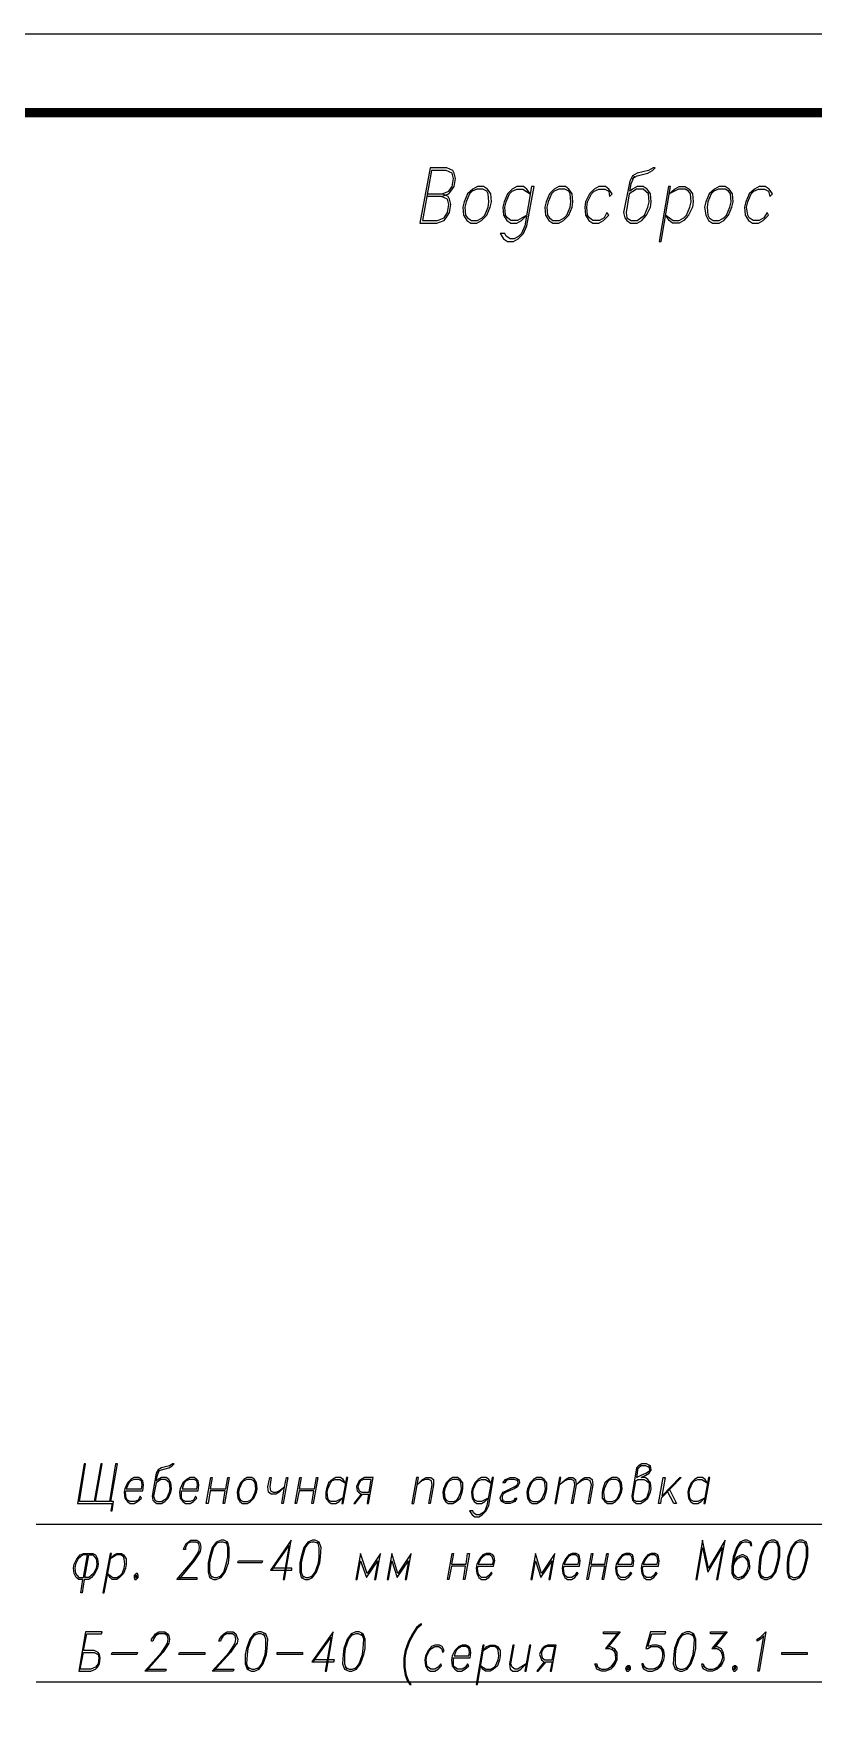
# Model space of a CAD drawing. Header units: millimetres. Extents: x 4241 to 6572, y 870 to 1291.
# Drawn here: x 5043.9 to 5093.4, y 1183.8 to 1290.7 of the extents above; entities that cross this region are included whole.
import ezdxf
from ezdxf.enums import TextEntityAlignment as Align

# ---------------------------------------------------------------- set-up
doc = ezdxf.new("R2010")
doc.units = ezdxf.units.MM
doc.layers.add('_Штамп_рамка', color=7, linetype='Continuous')
doc.layers.add('PDF _0', color=7, linetype='Continuous')
doc.styles.add('Romans_2.5', font='romans.shx', dxfattribs={"width": 0.75, "height": 2.5})

# ---------------------------------------------------------------- blocks, each defined once
blk = doc.blocks.new('*U779')
blk.add_lwpolyline([(0, 0), (0, 420), (1189, 420), (1189, 0), (0, 0)])
at = {"const_width": 0.6}
blk.add_lwpolyline([(20, 5), (20, 415), (1184, 415), (1184, 5), (20, 5)], dxfattribs=at)
at = {"style": 'Romans_2.5', "width": 0.75}
blk.add_attdef('ФОРМАТ', text='', height=2.5, dxfattribs=at).set_placement((1149, 2.5), align=Align.MIDDLE_LEFT)

msp = doc.modelspace()

# ---------------------------------------------------------------- linework, layer by layer
at = {"layer": 'PDF _0', "lineweight": 25}
for points in [[(5069.7817, 1280.3316), (5070.2474, 1280.5009), (5070.3744, 1280.6702), (5070.5861, 1280.9666), (5070.6708, 1281.4746), (5070.5861, 1281.8133), (5070.5014, 1281.9826), (5070.1204, 1282.152), (5069.062, 1282.152), (5068.427, 1278.6382), (5069.4854, 1278.6382), (5069.9511, 1278.8075), (5070.0781, 1278.9768), (5070.2897, 1279.3155), (5070.3744, 1279.8235), (5070.2897, 1280.1622), (5070.2051, 1280.3316), (5069.8241, 1280.5009)], [(5068.8927, 1280.5009), (5069.8241, 1280.5009), (5070.2474, 1280.6702), (5070.4591, 1280.9666), (5070.5438, 1281.4746), (5070.4591, 1281.8133), (5070.0781, 1281.9826), (5069.1467, 1281.9826), (5068.5964, 1278.8075), (5069.5277, 1278.8075), (5069.9511, 1278.9768), (5070.1627, 1279.3155), (5070.2474, 1279.8235), (5070.1627, 1280.1622), (5069.7817, 1280.3316), (5068.8504, 1280.3316)], [(5081.8895, 1281.4746), (5082.1858, 1281.6439), (5082.8632, 1281.8133), (5083.1595, 1281.9826), (5083.3289, 1282.152), (5083.2019, 1282.152), (5082.9055, 1281.9826), (5082.1858, 1281.8133), (5081.8895, 1281.6439), (5081.7201, 1281.3053), (5081.3391, 1279.3155), (5081.4238, 1278.9768), (5081.5508, 1278.8075), (5081.7625, 1278.6382), (5082.1858, 1278.6382), (5082.4822, 1278.8075), (5082.7785, 1279.1462), (5083.0325, 1279.6542), (5083.0749, 1279.9929), (5083.0325, 1280.5009), (5082.8208, 1280.7972), (5082.5668, 1280.9666), (5082.1858, 1280.9666), (5081.8895, 1280.7972), (5081.7201, 1280.6702), (5081.8048, 1281.1359), (5082.0165, 1281.6439)], [(5044.0845, 1186.2213), (5114.4873, 1186.2213), (5114.4873, 1225.2116)], [(5051.8318, 1199.5568), (5052.0435, 1199.6414), (5052.5091, 1199.7684), (5052.7208, 1199.8954), (5052.8478, 1200.0224), (5052.7631, 1200.0224), (5052.5515, 1199.8954), (5052.0435, 1199.7684), (5051.8318, 1199.6414), (5051.7048, 1199.4298), (5051.4508, 1197.9904), (5051.4931, 1197.7364), (5051.5778, 1197.6517), (5051.7471, 1197.5247), (5052.0435, 1197.5247), (5052.2551, 1197.6517), (5052.4668, 1197.8634), (5052.6361, 1198.2444), (5052.6785, 1198.4561), (5052.6361, 1198.8371), (5052.5091, 1199.0487), (5052.3398, 1199.1757), (5052.0435, 1199.1757), (5051.8318, 1199.0487), (5051.7048, 1198.9641), (5051.7894, 1199.3028), (5051.9164, 1199.6414)], [(5082.9902, 1199.7684), (5082.7362, 1199.8954), (5082.4398, 1199.8954), (5082.1435, 1199.6414)], [(5082.2282, 1199.7684), (5082.1435, 1199.1757), (5082.4398, 1199.3028), (5082.7362, 1199.4298), (5083.0749, 1199.6414)], [(5082.9479, 1199.5568), (5082.9902, 1199.6414), (5082.9479, 1199.8954)], [(5074.3539, 1197.6517), (5074.4809, 1197.8634), (5074.5656, 1197.8634), (5074.4386, 1197.6517), (5074.1422, 1197.5247), (5073.8459, 1197.5247), (5073.5919, 1197.6517), (5073.5072, 1197.8634), (5073.5495, 1197.9904), (5073.6765, 1198.2444), (5073.8882, 1198.3291), (5074.3962, 1198.5831), (5074.6079, 1198.7101)], [(5073.9305, 1199.0487), (5073.8035, 1198.8371), (5073.6765, 1198.8371), (5073.8459, 1199.0487), (5074.1422, 1199.1757), (5074.4386, 1199.1757), (5074.6926, 1199.0487), (5074.7349, 1198.8371), (5074.6079, 1198.5831), (5074.3962, 1198.4561), (5073.8882, 1198.2444), (5073.6765, 1198.1174)], [(5074.6502, 1198.9641), (5074.3962, 1199.0487), (5074.0999, 1199.0487), (5073.8035, 1198.9641)], [(5074.5232, 1198.5831), (5074.6502, 1198.8371), (5074.6079, 1199.0487)], [(5084.2179, 1198.4561), (5084.6836, 1197.5247), (5084.5142, 1197.5247), (5084.0909, 1198.3291)], [(5073.5919, 1197.7364), (5073.8459, 1197.6517), (5074.1422, 1197.6517), (5074.4386, 1197.7364)], [(5073.7612, 1198.2444), (5073.6342, 1197.9904), (5073.6342, 1197.8634), (5073.6765, 1197.6517)], [(5044.0845, 1196.2123), (5114.4873, 1196.2123)], [(5053.1442, 1192.8255), (5054.2872, 1192.8255), (5054.2872, 1192.6985), (5053.0172, 1192.6985), (5054.0332, 1193.8839), (5054.2872, 1194.2649), (5054.4142, 1194.4766), (5054.4565, 1194.7306), (5054.4142, 1194.9846), (5054.2449, 1195.0693), (5053.9062, 1195.0693), (5053.6945, 1194.9846), (5053.5675, 1194.7306), (5053.5675, 1194.6036), (5053.4405, 1194.6036), (5053.4828, 1194.7306), (5053.6098, 1194.9846), (5053.7368, 1195.0693), (5053.9062, 1195.1963), (5054.2872, 1195.1963), (5054.4565, 1195.0693), (5054.4989, 1194.9846), (5054.5412, 1194.7306), (5054.4989, 1194.4766), (5054.3719, 1194.2649), (5054.1179, 1193.8839), (5053.1442, 1192.6985)], [(5059.0287, 1193.2912), (5060.1294, 1194.8576), (5059.7484, 1192.6985), (5059.8331, 1192.6985), (5060.2564, 1195.1963), (5058.944, 1193.2912), (5060.2987, 1193.2912), (5060.2987, 1193.4182), (5059.071, 1193.4182)], [(5089.3404, 1195.0693), (5089.3827, 1194.8576), (5089.4674, 1194.8576), (5089.4251, 1195.0693), (5089.1711, 1195.1963), (5089.0017, 1195.1963), (5088.7054, 1195.0693), (5088.4937, 1194.7306), (5088.282, 1194.1379), (5088.1974, 1193.5452), (5088.1974, 1193.0795), (5088.3244, 1192.8255), (5088.5784, 1192.6985), (5088.6631, 1192.6985), (5088.9594, 1192.8255), (5089.1711, 1193.0795), (5089.3404, 1193.4182), (5089.3404, 1193.5452), (5089.2981, 1193.8839), (5089.1711, 1194.1379), (5088.9171, 1194.2649), (5088.8324, 1194.2649), (5088.536, 1194.1379), (5088.3244, 1193.8839)], [(5055.5996, 1195.0693), (5055.3456, 1194.7306), (5055.1762, 1194.1379), (5055.0916, 1193.7569), (5055.0916, 1193.1642), (5055.2186, 1192.8255)], [(5056.1923, 1194.9846), (5055.9383, 1195.0693), (5055.7689, 1195.0693), (5055.4726, 1194.9846)], [(5055.7266, 1192.8255), (5055.9806, 1193.1642), (5056.1499, 1193.7569), (5056.2346, 1194.1379), (5056.2346, 1194.7306), (5056.1499, 1195.0693)], [(5061.3994, 1195.0693), (5061.1454, 1194.7306), (5060.9761, 1194.1379), (5060.8914, 1193.7569), (5060.8914, 1193.1642), (5061.0184, 1192.8255)], [(5061.9921, 1194.9846), (5061.7381, 1195.0693), (5061.5688, 1195.0693), (5061.2724, 1194.9846)], [(5061.5264, 1192.8255), (5061.7805, 1193.1642), (5061.9921, 1193.7569), (5062.0345, 1194.1379), (5062.0345, 1194.7306), (5061.9498, 1195.0693)], [(5088.8324, 1195.0693), (5088.5784, 1194.7306), (5088.3667, 1194.1379), (5088.282, 1193.5452), (5088.282, 1193.0795), (5088.4937, 1192.8255)], [(5089.2557, 1193.6722), (5089.1711, 1194.0109), (5088.9171, 1194.1379), (5088.8324, 1194.1379), (5088.536, 1194.0109), (5088.282, 1193.6722)], [(5088.7477, 1194.1379), (5088.409, 1193.8839), (5088.282, 1193.5452)], [(5089.4251, 1194.9846), (5089.1711, 1195.0693), (5089.0017, 1195.0693), (5088.7054, 1194.9846)], [(5088.7901, 1192.8255), (5089.0864, 1193.0795), (5089.2134, 1193.4182), (5089.2557, 1193.5452), (5089.2134, 1193.8839), (5089.0017, 1194.1379)], [(5090.5258, 1195.0693), (5090.2718, 1194.7306), (5090.0601, 1194.1379), (5090.0178, 1193.7569), (5089.9754, 1193.1642), (5090.1024, 1192.8255)], [(5091.1185, 1194.9846), (5090.8645, 1195.0693), (5090.6951, 1195.0693), (5090.3988, 1194.9846)], [(5090.6528, 1192.8255), (5090.9068, 1193.1642), (5091.0761, 1193.7569), (5091.1608, 1194.1379), (5091.1608, 1194.7306), (5091.0338, 1195.0693)], [(5092.3038, 1195.0693), (5092.0498, 1194.7306), (5091.8382, 1194.1379), (5091.7958, 1193.7569), (5091.7958, 1193.1642), (5091.8805, 1192.8255)], [(5092.8965, 1194.9846), (5092.6425, 1195.0693), (5092.4732, 1195.0693), (5092.1768, 1194.9846)], [(5092.4308, 1192.8255), (5092.6849, 1193.1642), (5092.8542, 1193.7569), (5092.9389, 1194.1379), (5092.9389, 1194.7306), (5092.8119, 1195.0693)], [(5088.2397, 1193.2912), (5088.3244, 1192.9525), (5088.5784, 1192.8255), (5088.6631, 1192.8255), (5088.9594, 1192.9525), (5089.2134, 1193.2912)], [(5055.1339, 1192.9525), (5055.3879, 1192.8255), (5055.5572, 1192.8255), (5055.8536, 1192.9525)], [(5060.9338, 1192.9525), (5061.1878, 1192.8255), (5061.3571, 1192.8255), (5061.6534, 1192.9525)], [(5090.0601, 1192.9525), (5090.2718, 1192.8255), (5090.4834, 1192.8255), (5090.7375, 1192.9525)], [(5091.8382, 1192.9525), (5092.0922, 1192.8255), (5092.2615, 1192.8255), (5092.5579, 1192.9525)], [(5051.0697, 1187.0257), (5052.3398, 1187.0257), (5052.2975, 1186.8987), (5050.9851, 1186.8987), (5052.0435, 1188.084), (5052.2975, 1188.465), (5052.4245, 1188.6767), (5052.4668, 1188.9307), (5052.4245, 1189.1424), (5052.2551, 1189.2694), (5051.8741, 1189.2694), (5051.6624, 1189.1424), (5051.5354, 1188.9307), (5051.4931, 1188.8037), (5051.4084, 1188.8037), (5051.4084, 1188.9307), (5051.5778, 1189.1424), (5051.6624, 1189.2694), (5051.8741, 1189.3964), (5052.2551, 1189.3964), (5052.4245, 1189.2694), (5052.5091, 1189.1424), (5052.5515, 1188.9307), (5052.5091, 1188.6767), (5052.3821, 1188.465), (5052.1281, 1188.084), (5051.0697, 1186.8987)], [(5055.3879, 1187.0257), (5056.6156, 1187.0257), (5056.5733, 1186.8987), (5055.2609, 1186.8987), (5056.3193, 1188.084), (5056.5733, 1188.465), (5056.7003, 1188.6767), (5056.7426, 1188.9307), (5056.7003, 1189.1424), (5056.5309, 1189.2694), (5056.1499, 1189.2694), (5055.9383, 1189.1424), (5055.8112, 1188.9307), (5055.7689, 1188.8037), (5055.6842, 1188.8037), (5055.7266, 1188.9307), (5055.8536, 1189.1424), (5055.9806, 1189.2694), (5056.1923, 1189.3964), (5056.5733, 1189.3964), (5056.7426, 1189.2694), (5056.7849, 1189.1424), (5056.8696, 1188.9307), (5056.8273, 1188.6767), (5056.6579, 1188.465), (5056.4039, 1188.084), (5055.3456, 1186.8987)], [(5057.9703, 1189.2694), (5057.7163, 1188.9307), (5057.5046, 1188.338), (5057.4623, 1187.957), (5057.42, 1187.3643), (5057.547, 1187.0257)], [(5058.6053, 1189.1424), (5058.3513, 1189.2694), (5058.1397, 1189.2694), (5057.8433, 1189.1424)], [(5058.1397, 1187.0257), (5058.3937, 1187.3643), (5058.6053, 1187.957), (5058.6477, 1188.338), (5058.6477, 1188.9307), (5058.5207, 1189.2694)], [(5061.6534, 1187.4913), (5062.7965, 1189.0577), (5062.4155, 1186.8987), (5062.5001, 1186.8987), (5062.9235, 1189.3964), (5061.5688, 1187.4913), (5062.9658, 1187.4913), (5063.0082, 1187.6183), (5061.6534, 1187.6183)], [(5064.1512, 1189.2694), (5063.8972, 1188.9307), (5063.6855, 1188.338), (5063.6432, 1187.957), (5063.6432, 1187.3643), (5063.7702, 1187.0257)], [(5064.7862, 1189.1424), (5064.5322, 1189.2694), (5064.3629, 1189.2694), (5064.0242, 1189.1424)], [(5064.3205, 1187.0257), (5064.5746, 1187.3643), (5064.7862, 1187.957), (5064.8286, 1188.338), (5064.8709, 1188.9307), (5064.7439, 1189.2694)], [(5081.0005, 1189.2694), (5080.0691, 1189.2694), (5080.0691, 1189.3964), (5081.1275, 1189.3964), (5080.2808, 1188.338)], [(5081.0428, 1189.3964), (5080.1961, 1188.338), (5080.4501, 1188.338), (5080.7464, 1188.211), (5080.8734, 1187.8724)], [(5083.7522, 1187.4913), (5083.4982, 1187.1527), (5083.2019, 1187.0257), (5082.9055, 1187.0257), (5082.6515, 1187.1527), (5082.5668, 1187.3643), (5082.4822, 1187.3643), (5082.5245, 1187.1527), (5082.6092, 1187.0257), (5082.8632, 1186.8987), (5083.1595, 1186.8987), (5083.4559, 1187.0257), (5083.7099, 1187.2373), (5083.8792, 1187.6183), (5083.9216, 1187.8724), (5083.8792, 1188.211), (5083.7099, 1188.465), (5083.4559, 1188.5497), (5083.1595, 1188.5497), (5082.8632, 1188.465), (5083.1172, 1189.2694), (5083.9639, 1189.2694), (5084.0062, 1189.3964), (5083.0325, 1189.3964), (5082.7362, 1188.338), (5082.8632, 1188.338), (5083.0749, 1188.465), (5083.4559, 1188.465), (5083.7099, 1188.338), (5083.8369, 1187.957)], [(5085.1069, 1189.2694), (5084.8529, 1188.9307), (5084.6412, 1188.338), (5084.5989, 1187.957), (5084.5989, 1187.3643), (5084.7259, 1187.0257)], [(5085.742, 1189.1424), (5085.4879, 1189.2694), (5085.3186, 1189.2694), (5084.9799, 1189.1424)], [(5085.2763, 1187.0257), (5085.5303, 1187.3643), (5085.742, 1187.957), (5085.7843, 1188.338), (5085.8266, 1188.9307), (5085.6996, 1189.2694)], [(5087.774, 1189.2694), (5086.8427, 1189.2694), (5086.8427, 1189.3964), (5087.901, 1189.3964), (5087.0543, 1188.338)], [(5087.8164, 1189.3964), (5086.9273, 1188.338), (5087.2237, 1188.338), (5087.4777, 1188.211), (5087.6047, 1187.8724)], [(5080.2808, 1188.465), (5080.4924, 1188.465), (5080.7464, 1188.338), (5080.9158, 1188.084), (5080.9158, 1187.7454), (5080.9158, 1187.6183), (5080.7464, 1187.2373), (5080.5348, 1187.0257), (5080.1961, 1186.8987), (5079.9421, 1186.8987), (5079.6457, 1187.0257), (5079.6034, 1187.1527), (5079.5187, 1187.3643), (5079.6457, 1187.3643), (5079.6881, 1187.1527), (5079.9421, 1187.0257), (5080.2384, 1187.0257), (5080.5348, 1187.1527), (5080.7888, 1187.4913)], [(5080.5771, 1188.338), (5080.7888, 1188.084), (5080.8311, 1187.7454), (5080.8311, 1187.6183), (5080.6618, 1187.2373), (5080.3231, 1187.0257)], [(5083.5405, 1188.465), (5083.7946, 1188.211), (5083.7946, 1187.8724), (5083.7522, 1187.6183), (5083.6252, 1187.2373), (5083.2865, 1187.0257)], [(5087.0543, 1188.465), (5087.266, 1188.465), (5087.52, 1188.338), (5087.647, 1188.084), (5087.6894, 1187.7454), (5087.6894, 1187.6183), (5087.52, 1187.2373), (5087.266, 1187.0257), (5086.9697, 1186.8987), (5086.6733, 1186.8987), (5086.4193, 1187.0257), (5086.3346, 1187.1527), (5086.2923, 1187.3643), (5086.377, 1187.3643), (5086.4616, 1187.1527), (5086.7157, 1187.0257), (5087.012, 1187.0257), (5087.3083, 1187.1527), (5087.5623, 1187.4913)], [(5087.3083, 1188.338), (5087.5623, 1188.084), (5087.6047, 1187.7454), (5087.5623, 1187.6183), (5087.4353, 1187.2373), (5087.0967, 1187.0257)], [(5057.5046, 1187.1527), (5057.7586, 1187.0257), (5057.928, 1187.0257), (5058.2667, 1187.1527)], [(5063.6855, 1187.1527), (5063.9395, 1187.0257), (5064.1512, 1187.0257), (5064.4475, 1187.1527)], [(5079.8574, 1187.0257), (5079.6034, 1187.2373)], [(5082.8208, 1187.0257), (5082.5668, 1187.2373)], [(5084.6412, 1187.1527), (5084.8953, 1187.0257), (5085.1069, 1187.0257), (5085.4033, 1187.1527)], [(5086.631, 1187.0257), (5086.377, 1187.2373)]]:
    msp.add_lwpolyline(points, dxfattribs=at)
for points in [[(5072.0678, 1280.9666), (5071.7715, 1280.7972), (5071.4328, 1280.5009), (5071.2211, 1279.9929), (5071.1364, 1279.6542), (5071.1788, 1279.1462), (5071.3905, 1278.8075), (5071.6445, 1278.6382), (5072.0255, 1278.6382), (5072.3218, 1278.8075), (5072.6605, 1279.1462), (5072.8722, 1279.6542), (5072.9568, 1279.9929), (5072.9145, 1280.5009), (5072.7028, 1280.7972), (5072.4488, 1280.9666)], [(5072.0255, 1280.7972), (5071.7291, 1280.6702), (5071.5598, 1280.5009), (5071.3481, 1279.9929), (5071.2634, 1279.6542), (5071.3058, 1279.1462), (5071.4328, 1278.9768), (5071.6868, 1278.8075), (5072.0678, 1278.8075), (5072.3642, 1278.9768), (5072.5335, 1279.1462), (5072.7452, 1279.6542), (5072.7875, 1279.9929), (5072.7452, 1280.5009), (5072.6605, 1280.6702), (5072.4065, 1280.7972)], [(5073.5072, 1278.0031), (5073.7189, 1277.6645), (5073.9729, 1277.4951), (5074.3539, 1277.4951), (5074.6502, 1277.6645), (5074.9889, 1278.0031), (5075.2006, 1278.4688), (5075.6663, 1280.9666), (5075.4969, 1280.9666), (5075.0736, 1278.4688), (5074.8619, 1278.0031), (5074.6926, 1277.8338), (5074.3962, 1277.6645), (5074.1422, 1277.6645), (5073.8882, 1277.8338), (5073.8035, 1278.0031)], [(5075.2006, 1279.1462), (5074.6079, 1278.8075), (5074.1846, 1278.8075), (5073.9729, 1278.9768), (5073.8459, 1279.1462), (5073.8035, 1279.6542), (5073.8882, 1279.9929), (5074.0999, 1280.5009), (5074.2692, 1280.6702), (5074.5656, 1280.7972), (5074.9466, 1280.7972), (5075.4123, 1280.5009), (5075.2006, 1280.7972), (5074.9889, 1280.9666), (5074.5656, 1280.9666), (5074.2692, 1280.7972), (5073.9729, 1280.5009), (5073.7612, 1279.9929), (5073.6765, 1279.6542), (5073.7189, 1279.1462), (5073.9305, 1278.8075), (5074.1846, 1278.6382), (5074.5656, 1278.6382), (5074.8619, 1278.8075)], [(5077.2327, 1280.9666), (5076.9363, 1280.7972), (5076.64, 1280.5009), (5076.4283, 1279.9929), (5076.3436, 1279.6542), (5076.386, 1279.1462), (5076.5976, 1278.8075), (5076.8516, 1278.6382), (5077.2327, 1278.6382), (5077.529, 1278.8075), (5077.8677, 1279.1462), (5078.0794, 1279.6542), (5078.1217, 1279.9929), (5078.0794, 1280.5009), (5077.8677, 1280.7972), (5077.656, 1280.9666)], [(5077.2327, 1280.7972), (5076.9363, 1280.6702), (5076.767, 1280.5009), (5076.5553, 1279.9929), (5076.4706, 1279.6542), (5076.513, 1279.1462), (5076.64, 1278.9768), (5076.8516, 1278.8075), (5077.275, 1278.8075), (5077.5713, 1278.9768), (5077.7407, 1279.1462), (5077.9523, 1279.6542), (5077.9947, 1279.9929), (5077.9523, 1280.5009), (5077.8677, 1280.6702), (5077.6137, 1280.7972)], [(5080.4078, 1279.1462), (5080.2808, 1279.3155), (5080.1114, 1278.9768), (5079.8151, 1278.8075), (5079.3917, 1278.8075), (5079.1801, 1278.9768), (5079.0531, 1279.1462), (5079.0107, 1279.6542), (5079.0531, 1279.9929), (5079.3071, 1280.5009), (5079.4764, 1280.6702), (5079.7727, 1280.7972), (5080.1538, 1280.7972), (5080.4078, 1280.6702), (5080.4501, 1280.3316), (5080.6194, 1280.5009), (5080.4078, 1280.7972), (5080.1961, 1280.9666), (5079.7727, 1280.9666), (5079.4764, 1280.7972), (5079.1801, 1280.5009), (5078.926, 1279.9929), (5078.8837, 1279.6542), (5078.926, 1279.1462), (5079.1377, 1278.8075), (5079.3917, 1278.6382), (5079.7727, 1278.6382), (5080.0691, 1278.8075)], [(5081.6778, 1280.5009), (5081.5085, 1279.3155), (5081.5508, 1278.9768), (5081.8048, 1278.8075), (5082.1858, 1278.8075), (5082.6515, 1279.1462), (5082.8632, 1279.6542), (5082.9479, 1279.9929), (5082.9055, 1280.5009), (5082.5668, 1280.7972), (5082.1435, 1280.7972)], [(5083.7099, 1277.4951), (5084.3026, 1280.9666), (5084.1756, 1280.9666), (5083.5829, 1277.4951)], [(5084.0062, 1279.1462), (5084.4719, 1278.8075), (5084.8529, 1278.8075), (5085.1493, 1278.9768), (5085.3186, 1279.1462), (5085.5303, 1279.6542), (5085.6149, 1279.9929), (5085.5726, 1280.5009), (5085.4456, 1280.6702), (5085.2339, 1280.7972), (5084.8106, 1280.7972), (5084.2179, 1280.5009), (5084.5566, 1280.7972), (5084.8529, 1280.9666), (5085.2339, 1280.9666), (5085.4879, 1280.7972), (5085.6996, 1280.5009), (5085.742, 1279.9929), (5085.6996, 1279.6542), (5085.4456, 1279.1462), (5085.1493, 1278.8075), (5084.8529, 1278.6382), (5084.4296, 1278.6382), (5084.2179, 1278.8075)], [(5087.393, 1280.9666), (5087.0967, 1280.7972), (5086.758, 1280.5009), (5086.5463, 1279.9929), (5086.4616, 1279.6542), (5086.5463, 1279.1462), (5086.7157, 1278.8075), (5086.9697, 1278.6382), (5087.393, 1278.6382), (5087.6894, 1278.8075), (5087.9857, 1279.1462), (5088.1974, 1279.6542), (5088.282, 1279.9929), (5088.2397, 1280.5009), (5088.028, 1280.7972), (5087.774, 1280.9666)], [(5087.3507, 1280.7972), (5087.0543, 1280.6702), (5086.885, 1280.5009), (5086.6733, 1279.9929), (5086.631, 1279.6542), (5086.6733, 1279.1462), (5086.758, 1278.9768), (5087.012, 1278.8075), (5087.393, 1278.8075), (5087.6894, 1278.9768), (5087.8587, 1279.1462), (5088.0704, 1279.6542), (5088.155, 1279.9929), (5088.1127, 1280.5009), (5087.9857, 1280.6702), (5087.774, 1280.7972)], [(5090.5258, 1279.1462), (5090.4411, 1279.3155), (5090.2294, 1278.9768), (5089.9331, 1278.8075), (5089.5521, 1278.8075), (5089.2981, 1278.9768), (5089.2134, 1279.1462), (5089.1287, 1279.6542), (5089.2134, 1279.9929), (5089.4251, 1280.5009), (5089.5944, 1280.6702), (5089.8908, 1280.7972), (5090.2718, 1280.7972), (5090.5258, 1280.6702), (5090.6105, 1280.3316), (5090.7798, 1280.5009), (5090.5681, 1280.7972), (5090.3141, 1280.9666), (5089.9331, 1280.9666), (5089.6368, 1280.7972), (5089.2981, 1280.5009), (5089.0864, 1279.9929), (5089.0017, 1279.6542), (5089.0441, 1279.1462), (5089.2557, 1278.8075), (5089.5097, 1278.6382), (5089.8908, 1278.6382), (5090.1871, 1278.8075)], [(5046.8363, 1197.6517), (5047.2173, 1200.0224), (5047.1326, 1200.0224), (5046.7093, 1197.5247), (5048.9107, 1197.5247), (5048.826, 1197.059), (5048.9107, 1197.059), (5048.9953, 1197.6517), (5048.826, 1197.6517), (5049.2494, 1200.0224), (5049.1223, 1200.0224), (5048.7413, 1197.6517), (5047.8523, 1197.6517), (5048.2757, 1200.0224), (5048.191, 1200.0224), (5047.7676, 1197.6517)], [(5082.4398, 1199.1757), (5082.7362, 1199.3028), (5082.9479, 1199.4298), (5083.0749, 1199.6414), (5083.0325, 1199.8954), (5082.7785, 1200.0224), (5082.4822, 1200.0224), (5082.2705, 1199.8954), (5082.1435, 1199.7684), (5081.8471, 1197.9904), (5081.8895, 1197.7364), (5081.9742, 1197.6517), (5082.1435, 1197.5247), (5082.3975, 1197.5247), (5082.6092, 1197.6517), (5082.8632, 1197.8634), (5083.0325, 1198.2444), (5083.0749, 1198.4561), (5083.0325, 1198.8371), (5082.8632, 1199.0487), (5082.6938, 1199.1757)], [(5049.7997, 1198.3291), (5050.8581, 1198.3291), (5050.9004, 1198.7101), (5050.8581, 1198.9641), (5050.7734, 1199.0487), (5050.6041, 1199.1757), (5050.3077, 1199.1757), (5050.096, 1199.0487), (5049.8844, 1198.8371), (5049.715, 1198.4561), (5049.6727, 1198.2444), (5049.715, 1197.8634), (5049.8844, 1197.6517), (5050.0537, 1197.5247), (5050.3077, 1197.5247), (5050.5194, 1197.6517), (5050.7734, 1197.8634), (5050.6887, 1197.9904), (5050.5617, 1197.7364), (5050.3501, 1197.6517), (5050.0537, 1197.6517), (5049.8844, 1197.7364), (5049.7997, 1197.8634), (5049.7574, 1198.2444)], [(5050.7734, 1198.4561), (5050.8157, 1198.7101), (5050.7734, 1198.9641), (5050.6041, 1199.0487), (5050.3077, 1199.0487), (5050.096, 1198.9641), (5049.969, 1198.8371), (5049.7997, 1198.4561)], [(5051.7048, 1198.8371), (5051.5354, 1197.9904), (5051.6201, 1197.7364), (5051.7894, 1197.6517), (5052.0435, 1197.6517), (5052.3821, 1197.8634), (5052.5515, 1198.2444), (5052.5938, 1198.4561), (5052.5515, 1198.8371), (5052.2975, 1199.0487), (5052.0011, 1199.0487)], [(5053.3135, 1198.3291), (5054.3719, 1198.3291), (5054.4142, 1198.7101), (5054.3719, 1198.9641), (5054.2872, 1199.0487), (5054.1179, 1199.1757), (5053.8638, 1199.1757), (5053.6522, 1199.0487), (5053.3982, 1198.8371), (5053.2288, 1198.4561), (5053.1865, 1198.2444), (5053.2288, 1197.8634), (5053.3982, 1197.6517), (5053.5675, 1197.5247), (5053.8638, 1197.5247), (5054.0755, 1197.6517), (5054.2872, 1197.8634), (5054.2025, 1197.9904), (5054.0755, 1197.7364), (5053.8638, 1197.6517), (5053.5675, 1197.6517), (5053.3982, 1197.7364), (5053.3135, 1197.8634), (5053.3135, 1198.2444)], [(5054.2872, 1198.4561), (5054.3295, 1198.7101), (5054.2872, 1198.9641), (5054.1179, 1199.0487), (5053.8215, 1199.0487), (5053.6098, 1198.9641), (5053.4828, 1198.8371), (5053.3558, 1198.4561)], [(5055.0069, 1197.5247), (5054.8799, 1197.5247), (5055.1762, 1199.1757), (5055.2609, 1199.1757), (5055.1339, 1198.4561), (5056.1076, 1198.4561), (5056.2346, 1199.1757), (5056.3193, 1199.1757), (5056.0229, 1197.5247), (5055.9383, 1197.5247), (5056.0653, 1198.3291), (5055.1339, 1198.3291)], [(5057.4623, 1199.1757), (5057.2506, 1199.0487), (5057.039, 1198.8371), (5056.8696, 1198.4561), (5056.8273, 1198.2444), (5056.8696, 1197.8634), (5056.9966, 1197.6517), (5057.166, 1197.5247), (5057.4623, 1197.5247), (5057.674, 1197.6517), (5057.8857, 1197.8634), (5058.055, 1198.2444), (5058.0973, 1198.4561), (5058.055, 1198.8371), (5057.928, 1199.0487), (5057.7586, 1199.1757)], [(5057.4623, 1199.0487), (5057.2506, 1198.9641), (5057.1236, 1198.8371), (5056.9543, 1198.4561), (5056.912, 1198.2444), (5056.9543, 1197.8634), (5057.039, 1197.7364), (5057.2083, 1197.6517), (5057.4623, 1197.6517), (5057.674, 1197.7364), (5057.801, 1197.8634), (5057.9703, 1198.2444), (5058.0127, 1198.4561), (5057.9703, 1198.8371), (5057.8857, 1198.9641), (5057.7163, 1199.0487)], [(5059.8331, 1198.5831), (5059.4944, 1198.2444), (5059.2827, 1198.1174), (5058.9864, 1198.1174), (5058.817, 1198.2444), (5058.7747, 1198.5831), (5058.9017, 1199.1757), (5058.9864, 1199.1757), (5058.9017, 1198.5831), (5058.944, 1198.3291), (5059.1134, 1198.2444), (5059.2827, 1198.2444), (5059.4944, 1198.3291), (5059.8331, 1198.5831), (5059.9601, 1199.1757), (5060.0447, 1199.1757), (5059.7484, 1197.5247), (5059.6637, 1197.5247)], [(5060.5951, 1197.5247), (5060.5104, 1197.5247), (5060.8068, 1199.1757), (5060.8914, 1199.1757), (5060.7644, 1198.4561), (5061.7381, 1198.4561), (5061.8651, 1199.1757), (5061.9498, 1199.1757), (5061.6534, 1197.5247), (5061.5688, 1197.5247), (5061.6958, 1198.3291), (5060.7644, 1198.3291)], [(5063.5162, 1197.8634), (5063.0928, 1197.6517), (5062.7965, 1197.6517), (5062.6272, 1197.7364), (5062.5848, 1197.8634), (5062.5425, 1198.2444), (5062.5848, 1198.4561), (5062.7542, 1198.8371), (5062.8388, 1198.9641), (5063.0505, 1199.0487), (5063.3468, 1199.0487), (5063.6855, 1198.8371), (5063.5585, 1199.0487), (5063.3892, 1199.1757), (5063.0928, 1199.1757), (5062.8812, 1199.0487), (5062.6272, 1198.8371), (5062.5001, 1198.4561), (5062.4578, 1198.2444), (5062.4578, 1197.8634), (5062.6272, 1197.6517), (5062.7965, 1197.5247), (5063.0928, 1197.5247), (5063.3045, 1197.6517)], [(5063.5585, 1197.5247), (5063.8549, 1199.1757), (5063.7702, 1199.1757), (5063.4738, 1197.5247)], [(5064.7862, 1198.1174), (5065.1672, 1198.1174), (5065.0826, 1197.5247), (5065.1672, 1197.5247), (5065.4636, 1199.1757), (5064.9132, 1199.1757), (5064.7016, 1199.0487), (5064.5746, 1198.9641), (5064.4475, 1198.7101), (5064.4052, 1198.5831), (5064.4475, 1198.3291), (5064.5322, 1198.2444), (5064.7016, 1198.1174), (5064.2359, 1197.5247), (5064.3205, 1197.5247)], [(5065.2096, 1198.2444), (5065.3366, 1199.0487), (5064.8709, 1199.0487), (5064.6592, 1198.9641), (5064.5322, 1198.7101), (5064.4899, 1198.5831), (5064.5746, 1198.3291), (5064.7439, 1198.2444)], [(5068.046, 1197.5247), (5068.3423, 1199.1757), (5068.2153, 1199.1757), (5067.919, 1197.5247)], [(5069.062, 1197.5247), (5068.9774, 1197.5247), (5069.189, 1198.7101), (5069.1467, 1198.9641), (5068.9774, 1199.0487), (5068.7657, 1199.0487), (5068.554, 1198.9641), (5068.2577, 1198.7101), (5068.5964, 1199.0487), (5068.808, 1199.1757), (5069.1044, 1199.1757), (5069.2737, 1199.0487), (5069.2737, 1198.7101)], [(5070.5014, 1199.1757), (5070.2897, 1199.0487), (5070.0781, 1198.8371), (5069.9087, 1198.4561), (5069.8664, 1198.2444), (5069.9087, 1197.8634), (5070.0357, 1197.6517), (5070.2051, 1197.5247), (5070.5014, 1197.5247), (5070.7131, 1197.6517), (5070.9671, 1197.8634), (5071.0941, 1198.2444), (5071.1364, 1198.4561), (5071.1364, 1198.8371), (5070.9671, 1199.0487), (5070.7978, 1199.1757)], [(5070.5014, 1199.0487), (5070.2897, 1198.9641), (5070.1627, 1198.8371), (5069.9934, 1198.4561), (5069.9511, 1198.2444), (5069.9934, 1197.8634), (5070.0781, 1197.7364), (5070.2474, 1197.6517), (5070.5438, 1197.6517), (5070.7554, 1197.7364), (5070.8401, 1197.8634), (5071.0094, 1198.2444), (5071.0518, 1198.4561), (5071.0094, 1198.8371), (5070.9671, 1198.9641), (5070.7978, 1199.0487)], [(5071.5598, 1197.059), (5071.7291, 1196.805), (5071.8985, 1196.678), (5072.1525, 1196.678), (5072.3642, 1196.805), (5072.6182, 1197.059), (5072.7875, 1197.3977), (5073.0838, 1199.1757), (5072.9992, 1199.1757), (5072.6605, 1197.3977), (5072.5335, 1197.059), (5072.4065, 1196.932), (5072.1948, 1196.805), (5071.9831, 1196.805), (5071.8138, 1196.932), (5071.7715, 1197.059)], [(5072.7452, 1197.8634), (5072.3218, 1197.6517), (5072.0678, 1197.6517), (5071.8985, 1197.7364), (5071.8138, 1197.8634), (5071.7715, 1198.2444), (5071.8138, 1198.4561), (5071.9831, 1198.8371), (5072.1101, 1198.9641), (5072.3218, 1199.0487), (5072.5758, 1199.0487), (5072.9145, 1198.8371), (5072.7875, 1199.0487), (5072.6182, 1199.1757), (5072.3218, 1199.1757), (5072.1101, 1199.0487), (5071.8985, 1198.8371), (5071.7291, 1198.4561), (5071.6868, 1198.2444), (5071.7291, 1197.8634), (5071.8561, 1197.6517), (5072.0255, 1197.5247), (5072.3218, 1197.5247), (5072.5335, 1197.6517)], [(5075.8356, 1199.1757), (5075.6239, 1199.0487), (5075.4123, 1198.8371), (5075.2429, 1198.4561), (5075.2006, 1198.2444), (5075.2429, 1197.8634), (5075.3699, 1197.6517), (5075.5393, 1197.5247), (5075.8356, 1197.5247), (5076.0473, 1197.6517), (5076.3013, 1197.8634), (5076.4283, 1198.2444), (5076.4706, 1198.4561), (5076.4706, 1198.8371), (5076.3013, 1199.0487), (5076.132, 1199.1757)], [(5075.8356, 1199.0487), (5075.6239, 1198.9641), (5075.4969, 1198.8371), (5075.3276, 1198.4561), (5075.2853, 1198.2444), (5075.3276, 1197.8634), (5075.4123, 1197.7364), (5075.5816, 1197.6517), (5075.8779, 1197.6517), (5076.0896, 1197.7364), (5076.1743, 1197.8634), (5076.3436, 1198.2444), (5076.386, 1198.4561), (5076.3436, 1198.8371), (5076.3013, 1198.9641), (5076.132, 1199.0487)], [(5077.0633, 1197.5247), (5077.3597, 1199.1757), (5077.275, 1199.1757), (5076.9786, 1197.5247)], [(5078.1217, 1197.5247), (5078.037, 1197.5247), (5078.2487, 1198.7101), (5078.2064, 1198.9641), (5078.037, 1199.0487), (5077.8253, 1199.0487), (5077.6137, 1198.9641), (5077.275, 1198.7101), (5077.656, 1199.0487), (5077.8677, 1199.1757), (5078.1217, 1199.1757), (5078.291, 1199.0487), (5078.3334, 1198.7101)], [(5079.1801, 1197.5247), (5079.0954, 1197.5247), (5079.3071, 1198.7101), (5079.2224, 1198.9641), (5079.0531, 1199.0487), (5078.8837, 1199.0487), (5078.672, 1198.9641), (5078.3334, 1198.7101), (5078.672, 1199.0487), (5078.8837, 1199.1757), (5079.1801, 1199.1757), (5079.3494, 1199.0487), (5079.3917, 1198.7101)], [(5080.6194, 1199.1757), (5080.4078, 1199.0487), (5080.1538, 1198.8371), (5080.0268, 1198.4561), (5079.9844, 1198.2444), (5079.9844, 1197.8634), (5080.1538, 1197.6517), (5080.3231, 1197.5247), (5080.6194, 1197.5247), (5080.8311, 1197.6517), (5081.0428, 1197.8634), (5081.2121, 1198.2444), (5081.2545, 1198.4561), (5081.2121, 1198.8371), (5081.0851, 1199.0487), (5080.9158, 1199.1757)], [(5080.5771, 1199.0487), (5080.3654, 1198.9641), (5080.2808, 1198.8371), (5080.1114, 1198.4561), (5080.0691, 1198.2444), (5080.1114, 1197.8634), (5080.1538, 1197.7364), (5080.3231, 1197.6517), (5080.6194, 1197.6517), (5080.8311, 1197.7364), (5080.9581, 1197.8634), (5081.1275, 1198.2444), (5081.1698, 1198.4561), (5081.1275, 1198.8371), (5081.0428, 1198.9641), (5080.8734, 1199.0487)], [(5082.1012, 1198.9641), (5082.2282, 1199.0487), (5082.6092, 1199.0487), (5082.7785, 1198.9641), (5082.9479, 1198.8371), (5082.9479, 1198.4561), (5082.9055, 1198.2444), (5082.7785, 1197.8634), (5082.4398, 1197.6517), (5082.1435, 1197.6517), (5081.9742, 1197.7364), (5081.9318, 1197.9904)], [(5083.7522, 1197.9904), (5084.8953, 1199.1757), (5084.9799, 1199.1757), (5083.7099, 1197.8634), (5083.6675, 1197.5247), (5083.5405, 1197.5247), (5083.8369, 1199.1757), (5083.9639, 1199.1757)], [(5086.4616, 1197.8634), (5086.0383, 1197.6517), (5085.7843, 1197.6517), (5085.6149, 1197.7364), (5085.5303, 1197.8634), (5085.4879, 1198.2444), (5085.5303, 1198.4561), (5085.6996, 1198.8371), (5085.8266, 1198.9641), (5086.0383, 1199.0487), (5086.2923, 1199.0487), (5086.631, 1198.8371), (5086.504, 1199.0487), (5086.3346, 1199.1757), (5086.0383, 1199.1757), (5085.8266, 1199.0487), (5085.6149, 1198.8371), (5085.4456, 1198.4561), (5085.4033, 1198.2444), (5085.4456, 1197.8634), (5085.5726, 1197.6517), (5085.742, 1197.5247), (5086.0383, 1197.5247), (5086.25, 1197.6517)], [(5086.504, 1197.5247), (5086.8003, 1199.1757), (5086.7157, 1199.1757), (5086.4193, 1197.5247)], [(5055.8112, 1195.1963), (5055.5149, 1195.0693), (5055.2609, 1194.7306), (5055.0916, 1194.1379), (5055.0069, 1193.7569), (5055.0069, 1193.1642), (5055.0916, 1192.8255), (5055.3456, 1192.6985), (5055.5149, 1192.6985), (5055.8112, 1192.8255), (5056.0653, 1193.1642), (5056.2769, 1193.7569), (5056.3193, 1194.1379), (5056.3193, 1194.7306), (5056.2346, 1195.0693), (5055.9806, 1195.1963)], [(5061.6111, 1195.1963), (5061.3148, 1195.0693), (5061.0608, 1194.7306), (5060.8914, 1194.1379), (5060.8068, 1193.7569), (5060.8068, 1193.1642), (5060.8914, 1192.8255), (5061.1454, 1192.6985), (5061.3571, 1192.6985), (5061.6111, 1192.8255), (5061.8651, 1193.1642), (5062.0768, 1193.7569), (5062.1191, 1194.1379), (5062.1615, 1194.7306), (5062.0345, 1195.0693), (5061.7805, 1195.1963)], [(5087.2237, 1192.6985), (5087.3083, 1192.6985), (5087.774, 1195.1963), (5086.7157, 1193.4182), (5086.3346, 1195.1963), (5085.9113, 1192.6985), (5085.996, 1192.6985), (5086.3346, 1194.7306), (5086.6733, 1193.1642), (5087.6047, 1194.7306)], [(5090.6951, 1195.1963), (5090.3988, 1195.0693), (5090.1871, 1194.7306), (5089.9754, 1194.1379), (5089.9331, 1193.7569), (5089.8908, 1193.1642), (5090.0178, 1192.8255), (5090.2718, 1192.6985), (5090.4411, 1192.6985), (5090.7375, 1192.8255), (5090.9915, 1193.1642), (5091.1608, 1193.7569), (5091.2455, 1194.1379), (5091.2455, 1194.7306), (5091.1185, 1195.0693), (5090.9068, 1195.1963)], [(5092.4732, 1195.1963), (5092.2192, 1195.0693), (5091.9652, 1194.7306), (5091.7535, 1194.1379), (5091.7112, 1193.7569), (5091.7112, 1193.1642), (5091.7958, 1192.8255), (5092.0498, 1192.6985), (5092.2192, 1192.6985), (5092.5155, 1192.8255), (5092.7695, 1193.1642), (5092.9389, 1193.7569), (5093.0235, 1194.1379), (5093.0235, 1194.7306), (5092.9389, 1195.0693), (5092.6849, 1195.1963)], [(5047.429, 1194.3496), (5047.683, 1194.3496), (5047.8523, 1194.2649), (5047.9793, 1194.0109), (5048.0216, 1193.6722), (5047.9793, 1193.4182), (5047.81, 1193.0795), (5047.5983, 1192.8255), (5047.429, 1192.6985), (5047.1326, 1192.6985), (5047.0056, 1191.8518), (5046.9209, 1191.8518), (5047.0479, 1192.6985), (5046.7939, 1192.6985), (5046.6246, 1192.8255), (5046.4976, 1193.0795), (5046.4553, 1193.4182), (5046.4976, 1193.6722), (5046.6669, 1194.0109), (5046.8786, 1194.2649), (5047.0903, 1194.3496)], [(5047.0903, 1192.8255), (5047.3443, 1194.2649), (5047.0479, 1194.2649), (5046.7516, 1194.0109), (5046.5823, 1193.6722), (5046.5399, 1193.4182), (5046.5823, 1193.0795), (5046.7939, 1192.8255)], [(5047.1749, 1192.8255), (5047.429, 1194.2649), (5047.683, 1194.2649), (5047.8946, 1194.0109), (5047.937, 1193.6722), (5047.8946, 1193.4182), (5047.7253, 1193.0795), (5047.429, 1192.8255)], [(5048.4027, 1191.8518), (5048.8683, 1194.3496), (5048.7837, 1194.3496), (5048.318, 1191.8518)], [(5048.6143, 1193.0795), (5048.953, 1192.8255), (5049.207, 1192.8255), (5049.4187, 1192.9525), (5049.5457, 1193.0795), (5049.6727, 1193.4182), (5049.715, 1193.6722), (5049.6727, 1194.0109), (5049.6304, 1194.1379), (5049.461, 1194.2649), (5049.207, 1194.2649), (5048.7837, 1194.0109), (5049.0377, 1194.2649), (5049.207, 1194.3496), (5049.5034, 1194.3496), (5049.6304, 1194.2649), (5049.7997, 1194.0109), (5049.7997, 1193.6722), (5049.7574, 1193.4182), (5049.6304, 1193.0795), (5049.3764, 1192.8255), (5049.207, 1192.6985), (5048.9107, 1192.6985), (5048.7837, 1192.8255)], [(5064.3629, 1192.6985), (5064.4475, 1192.6985), (5064.6592, 1193.8839), (5065.0402, 1192.8255), (5065.7599, 1193.8839), (5065.5483, 1192.6985), (5065.6329, 1192.6985), (5065.9293, 1194.3496), (5065.0826, 1193.0795), (5064.6592, 1194.3496)], [(5066.3526, 1192.6985), (5066.4373, 1192.6985), (5066.649, 1193.8839), (5066.9876, 1192.8255), (5067.7073, 1193.8839), (5067.4957, 1192.6985), (5067.5803, 1192.6985), (5067.8767, 1194.3496), (5067.03, 1193.0795), (5066.649, 1194.3496)], [(5070.2474, 1192.6985), (5070.1627, 1192.6985), (5070.4591, 1194.3496), (5070.5438, 1194.3496), (5070.4168, 1193.6722), (5071.3481, 1193.6722), (5071.4328, 1194.3496), (5071.5598, 1194.3496), (5071.2634, 1192.6985), (5071.1788, 1192.6985), (5071.3058, 1193.5452), (5070.4168, 1193.5452)], [(5072.1101, 1193.5452), (5073.0838, 1193.5452), (5073.1685, 1193.8839), (5073.1262, 1194.1379), (5073.0415, 1194.2649), (5072.8722, 1194.3496), (5072.6182, 1194.3496), (5072.4065, 1194.2649), (5072.1948, 1194.0109), (5072.0255, 1193.6722), (5071.9831, 1193.4182), (5072.0255, 1193.0795), (5072.1525, 1192.8255), (5072.3218, 1192.6985), (5072.5758, 1192.6985), (5072.7875, 1192.8255), (5072.9992, 1193.0795), (5072.9568, 1193.1642), (5072.7875, 1192.9525), (5072.6182, 1192.8255), (5072.3218, 1192.8255), (5072.1948, 1192.9525), (5072.1101, 1193.0795), (5072.0678, 1193.4182)], [(5073.0415, 1193.6722), (5073.0838, 1193.8839), (5072.9992, 1194.1379), (5072.8722, 1194.2649), (5072.5758, 1194.2649), (5072.4065, 1194.1379), (5072.2795, 1194.0109), (5072.1101, 1193.6722)], [(5075.4546, 1192.6985), (5075.5393, 1192.6985), (5075.7509, 1193.8839), (5076.0896, 1192.8255), (5076.8093, 1193.8839), (5076.5976, 1192.6985), (5076.6823, 1192.6985), (5076.9786, 1194.3496), (5076.132, 1193.0795), (5075.7509, 1194.3496)], [(5077.5713, 1193.5452), (5078.545, 1193.5452), (5078.5874, 1193.8839), (5078.545, 1194.1379), (5078.5027, 1194.2649), (5078.3334, 1194.3496), (5078.0794, 1194.3496), (5077.8677, 1194.2649), (5077.656, 1194.0109), (5077.4867, 1193.6722), (5077.4443, 1193.4182), (5077.4867, 1193.0795), (5077.6137, 1192.8255), (5077.783, 1192.6985), (5078.037, 1192.6985), (5078.2487, 1192.8255), (5078.4604, 1193.0795), (5078.3757, 1193.1642), (5078.2487, 1192.9525), (5078.037, 1192.8255), (5077.783, 1192.8255), (5077.6137, 1192.9525), (5077.5713, 1193.0795), (5077.529, 1193.4182)], [(5078.4604, 1193.6722), (5078.5027, 1193.8839), (5078.4604, 1194.1379), (5078.291, 1194.2649), (5078.037, 1194.2649), (5077.8253, 1194.1379), (5077.7407, 1194.0109), (5077.5713, 1193.6722)], [(5079.0954, 1192.6985), (5079.0107, 1192.6985), (5079.3071, 1194.3496), (5079.3917, 1194.3496), (5079.2647, 1193.6722), (5080.1538, 1193.6722), (5080.2808, 1194.3496), (5080.3654, 1194.3496), (5080.0691, 1192.6985), (5079.9844, 1192.6985), (5080.1538, 1193.5452), (5079.2647, 1193.5452)], [(5080.9581, 1193.5452), (5081.9318, 1193.5452), (5081.9742, 1193.8839), (5081.9318, 1194.1379), (5081.8895, 1194.2649), (5081.7201, 1194.3496), (5081.4661, 1194.3496), (5081.2545, 1194.2649), (5081.0428, 1194.0109), (5080.8734, 1193.6722), (5080.8311, 1193.4182), (5080.8734, 1193.0795), (5081.0005, 1192.8255), (5081.1698, 1192.6985), (5081.4238, 1192.6985), (5081.6355, 1192.8255), (5081.8471, 1193.0795), (5081.7625, 1193.1642), (5081.6355, 1192.9525), (5081.4661, 1192.8255), (5081.1698, 1192.8255), (5081.0428, 1192.9525), (5080.9581, 1193.0795), (5080.9158, 1193.4182)], [(5081.8471, 1193.6722), (5081.8895, 1193.8839), (5081.8471, 1194.1379), (5081.7201, 1194.2649), (5081.4238, 1194.2649), (5081.2121, 1194.1379), (5081.1275, 1194.0109), (5080.9581, 1193.6722)], [(5082.5668, 1193.5452), (5083.5405, 1193.5452), (5083.5829, 1193.8839), (5083.5405, 1194.1379), (5083.4982, 1194.2649), (5083.3289, 1194.3496), (5083.0749, 1194.3496), (5082.8632, 1194.2649), (5082.6515, 1194.0109), (5082.4822, 1193.6722), (5082.4398, 1193.4182), (5082.4822, 1193.0795), (5082.6092, 1192.8255), (5082.7785, 1192.6985), (5083.0325, 1192.6985), (5083.2442, 1192.8255), (5083.4559, 1193.0795), (5083.3712, 1193.1642), (5083.2442, 1192.9525), (5083.0749, 1192.8255), (5082.7785, 1192.8255), (5082.6092, 1192.9525), (5082.5668, 1193.0795), (5082.5245, 1193.4182)], [(5083.4559, 1193.6722), (5083.4982, 1193.8839), (5083.4559, 1194.1379), (5083.2865, 1194.2649), (5083.0325, 1194.2649), (5082.8208, 1194.1379), (5082.7362, 1194.0109), (5082.5668, 1193.6722)], [(5050.4347, 1193.0795), (5050.3077, 1192.9525), (5050.3077, 1192.8255), (5050.3501, 1192.6985), (5050.4347, 1192.6985), (5050.5617, 1192.8255), (5050.5617, 1192.9525), (5050.5194, 1193.0795)], [(5058.3937, 1193.7569), (5056.8696, 1193.7569), (5056.912, 1193.8839), (5058.436, 1193.8839)], [(5050.3924, 1192.9525), (5050.3924, 1192.8255), (5050.4771, 1192.8255), (5050.4771, 1192.9525)], [(5067.8767, 1186.052), (5067.7073, 1186.306), (5067.5803, 1186.6446), (5067.4957, 1187.1527), (5067.4957, 1187.7454), (5067.5803, 1188.211), (5067.792, 1188.8037), (5068.046, 1189.2694), (5068.3, 1189.6504), (5068.554, 1189.8621), (5068.4694, 1189.8621), (5068.2153, 1189.6504), (5067.9613, 1189.2694), (5067.7073, 1188.8037), (5067.4957, 1188.211), (5067.411, 1187.7454), (5067.411, 1187.1527), (5067.4957, 1186.6446), (5067.6227, 1186.306), (5067.792, 1186.052)], [(5047.302, 1189.2694), (5048.2333, 1189.2694), (5048.2757, 1189.3964), (5047.2173, 1189.3964), (5046.7939, 1186.8987), (5047.556, 1186.8987), (5047.8523, 1187.0257), (5047.9793, 1187.1527), (5048.1063, 1187.3643), (5048.1486, 1187.7454), (5048.1063, 1187.957), (5048.0216, 1188.084), (5047.7676, 1188.211), (5047.0903, 1188.211)], [(5058.182, 1189.3964), (5057.8857, 1189.2694), (5057.6316, 1188.9307), (5057.42, 1188.338), (5057.3353, 1187.957), (5057.3353, 1187.3643), (5057.4623, 1187.0257), (5057.7163, 1186.8987), (5057.928, 1186.8987), (5058.2243, 1187.0257), (5058.4783, 1187.3643), (5058.69, 1187.957), (5058.7323, 1188.338), (5058.7747, 1188.9307), (5058.6477, 1189.2694), (5058.3513, 1189.3964)], [(5064.3629, 1189.3964), (5064.0665, 1189.2694), (5063.8125, 1188.9307), (5063.6009, 1188.338), (5063.5585, 1187.957), (5063.5162, 1187.3643), (5063.6432, 1187.0257), (5063.9395, 1186.8987), (5064.1089, 1186.8987), (5064.4052, 1187.0257), (5064.6592, 1187.3643), (5064.8709, 1187.957), (5064.9556, 1188.338), (5064.9556, 1188.9307), (5064.8286, 1189.2694), (5064.5746, 1189.3964)], [(5085.3186, 1189.3964), (5085.0223, 1189.2694), (5084.7683, 1188.9307), (5084.5566, 1188.338), (5084.5142, 1187.957), (5084.4719, 1187.3643), (5084.5989, 1187.0257), (5084.8953, 1186.8987), (5085.0646, 1186.8987), (5085.3609, 1187.0257), (5085.6149, 1187.3643), (5085.8266, 1187.957), (5085.9113, 1188.338), (5085.9113, 1188.9307), (5085.7843, 1189.2694), (5085.5303, 1189.3964)], [(5089.9331, 1186.8987), (5089.8484, 1186.8987), (5090.2294, 1189.1424), (5090.0178, 1188.9307), (5089.8061, 1188.8037), (5089.8061, 1188.9307), (5090.0178, 1189.0577), (5090.3564, 1189.3964)], [(5047.0903, 1188.084), (5047.7676, 1188.084), (5048.0216, 1187.957), (5048.064, 1187.7454), (5048.0216, 1187.3643), (5047.8523, 1187.1527), (5047.556, 1187.0257), (5046.8786, 1187.0257)], [(5050.4771, 1187.957), (5048.8683, 1187.957), (5048.9107, 1188.084), (5050.5194, 1188.084)], [(5054.7952, 1187.957), (5053.1442, 1187.957), (5053.1865, 1188.084), (5054.7952, 1188.084)], [(5060.9761, 1187.957), (5059.3674, 1187.957), (5059.3674, 1188.084), (5060.9761, 1188.084)], [(5069.7817, 1187.2373), (5069.7394, 1187.3643), (5069.5701, 1187.1527), (5069.3584, 1187.0257), (5069.1044, 1187.0257), (5068.935, 1187.1527), (5068.8504, 1187.2373), (5068.808, 1187.6183), (5068.8504, 1187.8724), (5069.0197, 1188.211), (5069.1467, 1188.338), (5069.3584, 1188.465), (5069.6124, 1188.465), (5069.7817, 1188.338), (5069.8664, 1188.084), (5069.9511, 1188.211), (5069.8241, 1188.465), (5069.6547, 1188.5497), (5069.3584, 1188.5497), (5069.1467, 1188.465), (5068.935, 1188.211), (5068.7657, 1187.8724), (5068.7234, 1187.6183), (5068.7657, 1187.2373), (5068.8927, 1187.0257), (5069.062, 1186.8987), (5069.3584, 1186.8987), (5069.5701, 1187.0257)], [(5070.5438, 1187.7454), (5071.6021, 1187.7454), (5071.6445, 1188.084), (5071.6021, 1188.338), (5071.5175, 1188.465), (5071.3481, 1188.5497), (5071.0941, 1188.5497), (5070.8824, 1188.465), (5070.6284, 1188.211), (5070.4591, 1187.8724), (5070.4168, 1187.6183), (5070.4591, 1187.2373), (5070.6284, 1187.0257), (5070.7978, 1186.8987), (5071.0518, 1186.8987), (5071.2634, 1187.0257), (5071.5175, 1187.2373), (5071.4328, 1187.3643), (5071.3058, 1187.1527), (5071.0941, 1187.0257), (5070.7978, 1187.0257), (5070.6284, 1187.1527), (5070.5438, 1187.2373), (5070.5438, 1187.6183)], [(5071.5175, 1187.8724), (5071.5598, 1188.084), (5071.5175, 1188.338), (5071.3481, 1188.465), (5071.0518, 1188.465), (5070.8401, 1188.338), (5070.7131, 1188.211), (5070.5861, 1187.8724)], [(5072.0678, 1186.052), (5072.4912, 1188.5497), (5072.4065, 1188.5497), (5071.9831, 1186.052)], [(5072.2795, 1187.2373), (5072.6182, 1187.0257), (5072.9145, 1187.0257), (5073.1262, 1187.1527), (5073.2109, 1187.2373), (5073.3802, 1187.6183), (5073.4225, 1187.8724), (5073.3802, 1188.211), (5073.3379, 1188.338), (5073.1685, 1188.465), (5072.8722, 1188.465), (5072.4488, 1188.211), (5072.6605, 1188.465), (5072.8722, 1188.5497), (5073.1685, 1188.5497), (5073.3379, 1188.465), (5073.5072, 1188.211), (5073.5072, 1187.8724), (5073.4649, 1187.6183), (5073.3379, 1187.2373), (5073.0838, 1187.0257), (5072.8722, 1186.8987), (5072.5758, 1186.8987), (5072.4065, 1187.0257)], [(5075.1583, 1187.3643), (5074.8196, 1187.1527), (5074.6079, 1187.0257), (5074.4386, 1187.0257), (5074.2692, 1187.1527), (5074.1846, 1187.3643), (5074.3962, 1188.5497), (5074.3116, 1188.5497), (5074.0999, 1187.3643), (5074.1422, 1187.0257), (5074.3116, 1186.8987), (5074.6079, 1186.8987), (5074.8196, 1187.0257), (5075.1583, 1187.3643), (5075.0736, 1186.8987), (5075.1583, 1186.8987), (5075.4546, 1188.5497), (5075.3699, 1188.5497)], [(5076.4283, 1187.4913), (5076.8093, 1187.4913), (5076.6823, 1186.8987), (5076.767, 1186.8987), (5077.0633, 1188.5497), (5076.513, 1188.5497), (5076.3013, 1188.465), (5076.1743, 1188.338), (5076.0473, 1188.084), (5076.0049, 1187.957), (5076.0896, 1187.7454), (5076.132, 1187.6183), (5076.3013, 1187.4913), (5075.8356, 1186.8987), (5075.9203, 1186.8987)], [(5076.8093, 1187.6183), (5076.9786, 1188.465), (5076.4706, 1188.465), (5076.259, 1188.338), (5076.132, 1188.084), (5076.132, 1187.957), (5076.1743, 1187.7454), (5076.3436, 1187.6183)], [(5092.9812, 1187.957), (5091.3725, 1187.957), (5091.3725, 1188.084), (5092.9812, 1188.084)], [(5081.5931, 1187.2373), (5081.5085, 1187.1527), (5081.4661, 1187.0257), (5081.5508, 1186.8987), (5081.6355, 1186.8987), (5081.7625, 1187.0257), (5081.7625, 1187.1527), (5081.7201, 1187.2373)], [(5081.5931, 1187.1527), (5081.5508, 1187.0257), (5081.6778, 1187.0257), (5081.6778, 1187.1527)], [(5088.3667, 1187.2373), (5088.2397, 1187.1527), (5088.2397, 1187.0257), (5088.3244, 1186.8987), (5088.409, 1186.8987), (5088.536, 1187.0257), (5088.536, 1187.1527), (5088.4514, 1187.2373)], [(5088.3667, 1187.1527), (5088.3244, 1187.0257), (5088.409, 1187.0257), (5088.4514, 1187.1527)]]:
    msp.add_lwpolyline(points, close=True, dxfattribs=at)

# ---------------------------------------------------------------- block references
at = {"layer": '_Штамп_рамка'}
msp.add_blockref('*U779', (4819.0524, 870.6532), dxfattribs=at)

doc.saveas('drawing.dxf')
